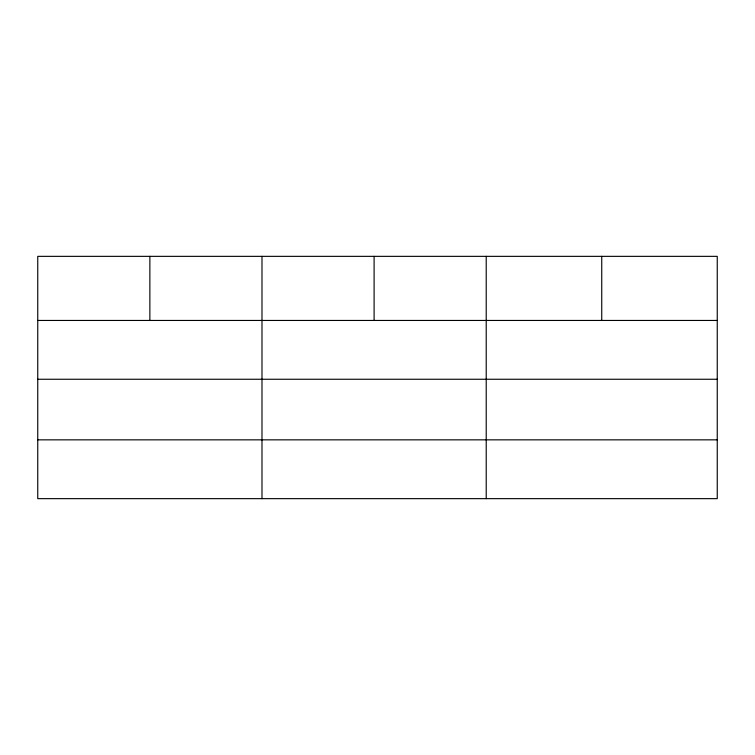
<?xml version="1.0" encoding="UTF-8"?>
<svg xmlns="http://www.w3.org/2000/svg" width="755" height="755" viewBox="0 0 755 755"><rect width="100%" height="100%" fill="white"/><g stroke="black" fill="none" stroke-linecap="round" stroke-linejoin="round"><path stroke-width="1.13" d="M717.25 379.255L717.25 256.351L37.75 256.351L37.75 498.649L717.25 498.649L717.25 379.255L37.75 379.255M37.75 320.45L717.25 320.45M37.75 439.844L717.25 439.844M601.735 256.351L601.735 320.45M486.22 256.351L486.22 498.649M374.102 256.351L374.102 320.45M261.985 256.351L261.985 498.649M149.868 256.351L149.868 320.45"/></g></svg>
